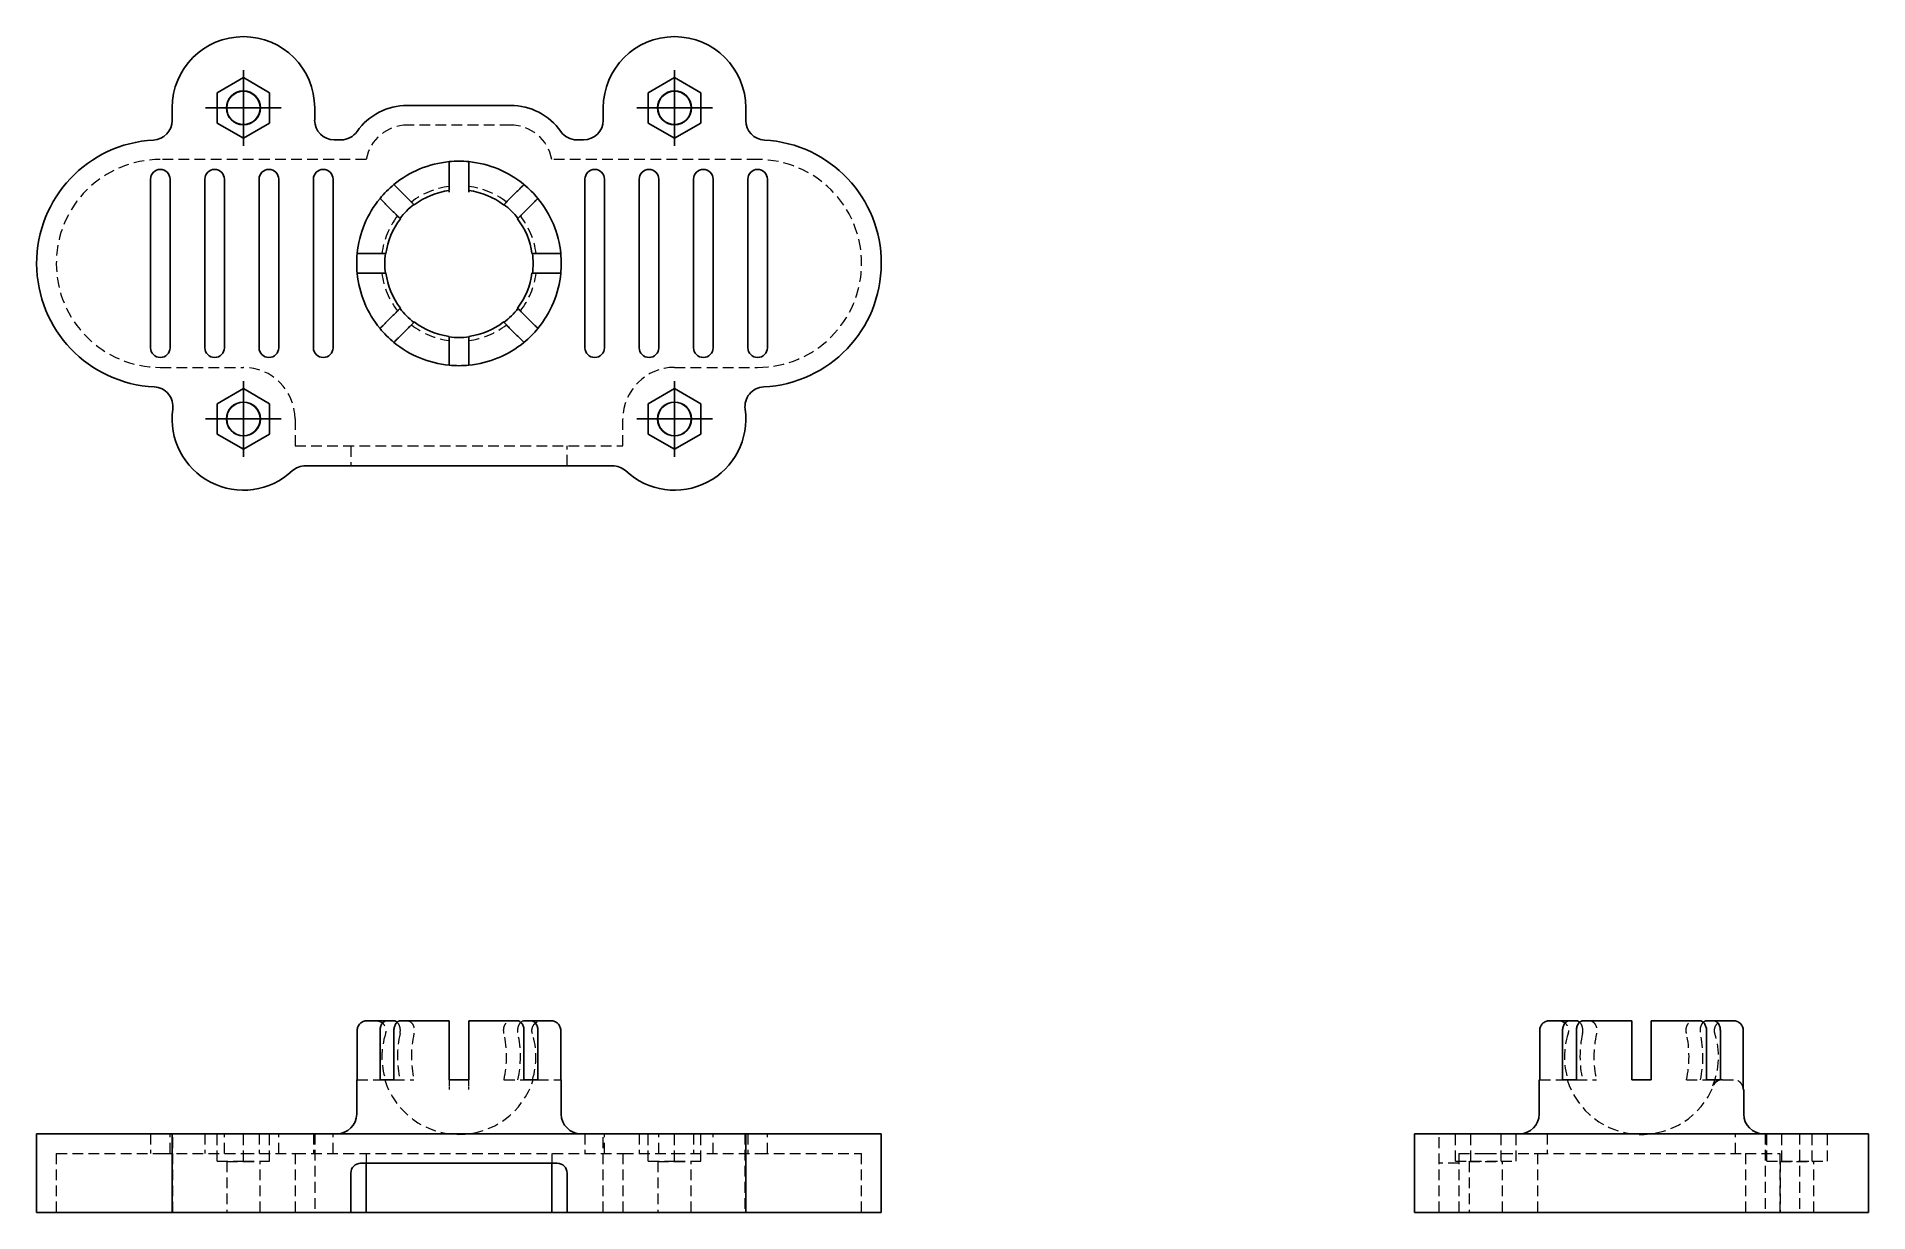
# Model space of a CAD drawing. Header units: millimetres. Extents: x 33 to 250, y 46 to 185.
import ezdxf

# ---------------------------------------------------------------- set-up
doc = ezdxf.new("R2010")
doc.units = ezdxf.units.MM
doc.linetypes.add('HIDDEN', pattern=[1.905, 1.27, -0.635])
doc.layers.add('10', color=7, linetype='Continuous')

# ---------------------------------------------------------------- blocks, each defined once
blk = doc.blocks.new('SW_CENTERMARKSYMBOL_0')
at = {"layer": '10', "color": 0}
for p, q in [((0, 2.5), (0, 4.48)), ((0, 0), (0, 2.5)), ((-2.5, 0), (-4.48, 0)), ((0, 0), (-2.5, 0)), ((0, 0), (0, -2.5)), ((0, 0), (2.5, 0)), ((2.5, 0), (4.48, 0)), ((0, -2.5), (0, -4.48))]:
    blk.add_line(p, q, dxfattribs=at)
blk = doc.blocks.new('SW_CENTERMARKSYMBOL_1')
at = {"layer": '10', "color": 0}
for p, q in [((0, 2.5), (0, 4.48)), ((0, 0), (0, 2.5)), ((-2.5, 0), (-4.48, 0)), ((0, 0), (-2.5, 0)), ((0, 0), (0, -2.5)), ((0, 0), (2.5, 0)), ((2.5, 0), (4.48, 0)), ((0, -2.5), (0, -4.48))]:
    blk.add_line(p, q, dxfattribs=at)
blk = doc.blocks.new('SW_CENTERMARKSYMBOL_2')
at = {"layer": '10', "color": 0}
for p, q in [((0, 2.5), (0, 4.48)), ((0, 0), (0, 2.5)), ((-2.5, 0), (-4.48, 0)), ((0, 0), (-2.5, 0)), ((0, 0), (0, -2.5)), ((0, 0), (2.5, 0)), ((2.5, 0), (4.48, 0)), ((0, -2.5), (0, -4.48))]:
    blk.add_line(p, q, dxfattribs=at)
blk = doc.blocks.new('SW_CENTERMARKSYMBOL_3')
at = {"layer": '10', "color": 0}
for p, q in [((0, 2.5), (0, 4.48)), ((0, 0), (0, 2.5)), ((-2.5, 0), (-4.48, 0)), ((0, 0), (-2.5, 0)), ((0, 0), (0, -2.5)), ((0, 0), (2.5, 0)), ((2.5, 0), (4.48, 0)), ((0, -2.5), (0, -4.48))]:
    blk.add_line(p, q, dxfattribs=at)

msp = doc.modelspace()

# ---------------------------------------------------------------- linework, layer by layer
at = {"color": 7, "linetype": 'Continuous', "lineweight": 25}
for p, q in [((57.48, 180.01), (54.37, 178.22)), ((60.58, 178.22), (57.48, 180.01)), ((108.52, 180.01), (105.42, 178.22)), ((111.63, 178.22), (108.52, 180.01)), ((54.37, 178.22), (54.37, 174.63)), ((60.58, 174.63), (60.58, 178.22)), ((105.42, 178.22), (105.42, 174.63)), ((111.63, 174.63), (111.63, 178.22)), ((49.04, 176.42), (49.04, 174.94)), ((65.92, 174.97), (65.92, 176.42)), ((89.11, 176.71), (76.89, 176.71)), ((100.08, 176.42), (100.08, 174.97)), ((116.96, 174.94), (116.96, 176.42)), ((54.37, 174.63), (57.48, 172.83)), ((57.48, 172.83), (60.58, 174.63)), ((105.42, 174.63), (108.52, 172.83)), ((108.52, 172.83), (111.63, 174.63)), ((69.04, 172.64), (68.24, 172.64)), ((97.76, 172.64), (96.96, 172.64)), ((46.47, 167.98), (46.47, 148.02)), ((48.8, 148.02), (48.8, 167.98)), ((52.9, 167.98), (52.9, 148.02)), ((55.23, 148.02), (55.23, 167.98)), ((59.33, 167.98), (59.33, 148.02)), ((61.66, 148.02), (61.66, 167.98)), ((65.76, 167.98), (65.76, 148.02)), ((68.09, 148.02), (68.09, 167.98)), ((81.84, 168.88), (81.84, 167.82)), ((84.16, 167.82), (84.16, 168.88)), ((97.91, 167.98), (97.91, 148.02)), ((100.24, 148.02), (100.24, 167.98)), ((104.34, 167.98), (104.34, 148.02)), ((106.67, 148.02), (106.67, 167.98)), ((110.77, 167.98), (110.77, 148.02)), ((113.1, 148.02), (113.1, 167.98)), ((117.2, 167.98), (117.2, 148.02)), ((119.53, 148.02), (119.53, 167.98)), ((74.48, 164.87), (75.23, 164.12)), ((76.88, 165.77), (76.13, 166.52)), ((81.84, 166.56), (81.84, 166.45)), ((84.16, 166.45), (84.16, 166.58)), ((89.87, 166.52), (89.12, 165.77)), ((90.77, 164.12), (91.52, 164.87)), ((73.18, 159.16), (72.12, 159.16)), ((93.88, 159.16), (92.82, 159.16)), ((72.12, 156.84), (73.18, 156.84)), ((92.82, 156.84), (93.88, 156.84)), ((75.23, 151.88), (74.48, 151.13)), ((91.52, 151.13), (90.77, 151.88)), ((76.13, 149.48), (76.88, 150.23)), ((89.12, 150.23), (89.87, 149.48)), ((81.84, 148.18), (81.84, 147.12)), ((84.16, 147.12), (84.16, 148.18)), ((57.48, 143.17), (54.37, 141.37)), ((60.58, 141.37), (57.48, 143.17)), ((108.52, 143.17), (105.42, 141.37)), ((111.63, 141.37), (108.52, 143.17)), ((54.37, 141.37), (54.37, 137.78)), ((60.58, 137.78), (60.58, 141.37)), ((105.42, 141.37), (105.42, 137.78)), ((111.63, 137.78), (111.63, 141.37)), ((54.37, 137.78), (57.48, 135.99)), ((57.48, 135.99), (60.58, 137.78)), ((105.42, 137.78), (108.52, 135.99)), ((108.52, 135.99), (111.63, 137.78)), ((64.84, 134.05), (101.16, 134.05)), ((72.12, 68.32), (74.48, 68.32)), ((75.23, 68.32), (74.48, 68.32)), ((76.13, 68.32), (81.84, 68.32)), ((84.16, 68.32), (89.87, 68.32)), ((91.52, 68.32), (90.77, 68.32)), ((91.52, 68.32), (93.88, 68.32)), ((212.12, 68.32), (214.48, 68.32)), ((215.23, 68.32), (214.48, 68.32)), ((216.13, 68.32), (221.84, 68.32)), ((224.16, 68.32), (229.87, 68.32)), ((231.52, 68.32), (230.77, 68.32)), ((231.52, 68.32), (233.88, 68.32)), ((70.95, 67.15), (70.95, 61.33)), ((73.66, 61.33), (73.66, 67.15)), ((75.3, 67.15), (75.3, 61.33)), ((81.84, 61.33), (81.84, 67.15)), ((84.16, 67.15), (84.16, 61.33)), ((90.7, 61.33), (90.7, 67.15)), ((92.34, 67.15), (92.34, 61.33)), ((95.05, 61.33), (95.05, 67.15)), ((210.95, 67.15), (210.95, 61.33)), ((213.66, 61.33), (213.66, 67.15)), ((215.3, 67.15), (215.3, 61.33)), ((221.84, 61.33), (221.84, 67.15)), ((224.16, 67.15), (224.16, 61.33)), ((230.7, 61.33), (230.7, 67.15)), ((232.34, 67.15), (232.34, 61.33)), ((235.05, 60.17), (235.05, 67.15)), ((70.89, 61.33), (70.89, 57.26)), ((70.95, 61.33), (70.89, 61.33)), ((75.3, 61.33), (73.66, 61.33)), ((84.16, 61.33), (81.84, 61.33)), ((92.34, 61.33), (90.7, 61.33)), ((95.11, 61.33), (95.05, 61.33)), ((95.11, 57.26), (95.11, 61.33)), ((210.89, 61.33), (210.89, 57.26)), ((210.95, 61.33), (210.89, 61.33)), ((215.3, 61.33), (213.66, 61.33)), ((224.16, 61.33), (221.84, 61.33)), ((232.34, 61.33), (230.7, 61.33)), ((235.11, 57.26), (235.11, 60.17)), ((33, 54.93), (33, 45.62)), ((33, 54.93), (46.92, 54.93)), ((46.92, 54.93), (49.04, 54.93)), ((49.04, 54.93), (49.04, 45.62)), ((49.04, 54.93), (63.25, 54.93)), ((63.25, 54.93), (64.84, 54.93)), ((64.84, 54.93), (101.16, 54.93)), ((101.16, 54.93), (102.75, 54.93)), ((102.75, 54.93), (116.96, 54.93)), ((116.96, 45.62), (116.96, 54.93)), ((116.96, 54.93), (119.08, 54.93)), ((119.08, 54.93), (133, 54.93)), ((133, 45.62), (133, 54.93)), ((196.14, 54.93), (196.14, 45.62)), ((196.14, 54.93), (205.73, 54.93)), ((205.73, 54.93), (208.38, 54.93)), ((208.38, 54.93), (237.62, 54.93)), ((237.62, 54.93), (239.94, 54.93)), ((239.94, 54.93), (241.42, 54.93)), ((241.42, 54.93), (249.86, 54.93)), ((249.86, 45.62), (249.86, 54.93)), ((70.19, 50.27), (70.19, 45.62)), ((94.64, 51.44), (71.36, 51.44)), ((72.02, 51.44), (72.02, 45.62)), ((93.98, 51.44), (93.98, 45.62)), ((95.81, 45.62), (95.81, 50.27)), ((33, 45.62), (46.92, 45.62)), ((49.04, 45.62), (46.92, 45.62)), ((49.04, 45.62), (63.25, 45.62)), ((64.84, 45.62), (63.25, 45.62)), ((64.84, 45.62), (70.19, 45.62)), ((72.02, 45.62), (70.19, 45.62)), ((76.89, 45.62), (72.02, 45.62)), ((89.11, 45.62), (76.89, 45.62)), ((93.98, 45.62), (89.11, 45.62)), ((95.81, 45.62), (93.98, 45.62)), ((95.81, 45.62), (101.16, 45.62)), ((102.75, 45.62), (101.16, 45.62)), ((102.75, 45.62), (116.96, 45.62)), ((119.08, 45.62), (116.96, 45.62)), ((119.08, 45.62), (133, 45.62)), ((196.14, 45.62), (205.73, 45.62)), ((208.38, 45.62), (205.73, 45.62)), ((208.38, 45.62), (237.62, 45.62)), ((239.94, 45.62), (237.62, 45.62)), ((239.94, 45.62), (241.42, 45.62)), ((241.42, 45.62), (249.86, 45.62))]:
    msp.add_line(p, q, dxfattribs=at)
at = {"color": 7, "linetype": 'HIDDEN', "lineweight": 18}
for p, q in [((89.11, 174.39), (76.89, 174.39)), ((72.02, 170.31), (47.64, 170.31)), ((118.36, 170.31), (93.98, 170.31)), ((81.84, 167.12), (81.84, 166.82)), ((47.64, 145.69), (57.48, 145.69)), ((108.52, 145.69), (118.36, 145.69)), ((63.59, 139.58), (63.59, 136.38)), ((102.41, 136.38), (102.41, 139.58)), ((63.59, 136.38), (102.41, 136.38)), ((70.19, 136.38), (70.19, 134.05)), ((95.81, 134.05), (95.81, 136.38)), ((70.95, 61.33), (73.66, 61.33)), ((75.3, 61.33), (77.67, 61.33)), ((81.84, 61.33), (81.84, 60.6)), ((84.16, 60.6), (84.16, 61.33)), ((88.33, 61.33), (90.7, 61.33)), ((92.34, 61.33), (95.05, 61.33)), ((210.95, 61.33), (213.66, 61.33)), ((215.3, 61.33), (217.67, 61.33)), ((228.33, 61.33), (230.7, 61.33)), ((232.53, 61.33), (233.88, 61.33)), ((233.88, 61.33), (233.94, 61.33)), ((84.16, 60.17), (84.16, 60.51)), ((46.47, 54.93), (46.47, 52.6)), ((48.8, 52.6), (48.8, 54.93)), ((49.14, 45.62), (49.14, 54.93)), ((52.9, 54.93), (52.9, 52.6)), ((54.37, 51.67), (54.37, 54.93)), ((55.23, 52.6), (55.23, 54.93)), ((57.48, 51.67), (57.48, 54.93)), ((59.33, 54.93), (59.33, 52.6)), ((60.58, 51.67), (60.58, 54.93)), ((61.66, 52.6), (61.66, 54.93)), ((65.76, 54.93), (65.76, 52.6)), ((65.92, 54.93), (65.92, 45.62)), ((68.09, 52.6), (68.09, 54.93)), ((97.91, 54.93), (97.91, 52.6)), ((100.08, 45.62), (100.08, 54.93)), ((100.24, 52.6), (100.24, 54.93)), ((104.34, 54.93), (104.34, 52.6)), ((105.42, 51.67), (105.42, 54.93)), ((106.67, 52.6), (106.67, 54.93)), ((108.52, 51.67), (108.52, 54.93)), ((110.77, 54.93), (110.77, 52.6)), ((111.63, 51.67), (111.63, 54.93)), ((113.1, 52.6), (113.1, 54.93)), ((116.86, 54.93), (116.86, 45.62)), ((117.2, 54.93), (117.2, 52.6)), ((119.53, 52.6), (119.53, 54.93)), ((199.05, 45.62), (199.05, 54.93)), ((200.99, 51.67), (200.99, 54.93)), ((202.78, 51.67), (202.78, 54.93)), ((206.37, 51.67), (206.37, 54.93)), ((208.17, 51.67), (208.17, 54.93)), ((211.85, 54.93), (211.85, 52.6)), ((234.15, 52.6), (234.15, 54.93)), ((237.64, 54.93), (237.64, 45.62)), ((237.83, 51.67), (237.83, 54.93)), ((239.63, 51.67), (239.63, 54.93)), ((241.71, 54.93), (241.71, 45.62)), ((243.22, 51.67), (243.22, 54.93)), ((245.01, 51.67), (245.01, 54.93)), ((35.33, 52.6), (47.64, 52.6)), ((35.33, 52.6), (35.33, 45.62)), ((47.64, 52.6), (57.48, 52.6)), ((57.48, 52.6), (63.59, 52.6)), ((63.59, 52.6), (63.59, 45.62)), ((63.59, 52.6), (102.41, 52.6)), ((72.02, 52.6), (72.02, 51.44)), ((93.98, 52.6), (93.98, 51.44)), ((102.41, 52.6), (102.41, 45.62)), ((102.41, 52.6), (108.52, 52.6)), ((108.52, 52.6), (118.36, 52.6)), ((118.36, 52.6), (130.67, 52.6)), ((130.67, 45.62), (130.67, 52.6)), ((201.38, 52.6), (204.58, 52.6)), ((201.38, 52.6), (201.38, 45.62)), ((204.58, 52.6), (210.69, 52.6)), ((210.69, 52.6), (210.69, 45.62)), ((210.69, 52.6), (235.31, 52.6)), ((235.31, 52.6), (235.31, 45.62)), ((235.31, 52.6), (239.39, 52.6)), ((239.39, 52.6), (239.39, 45.62)), ((54.37, 51.67), (57.48, 51.67)), ((55.47, 51.67), (55.5, 51.65)), ((55.5, 51.65), (57.48, 51.65)), ((55.5, 51.65), (55.5, 45.62)), ((57.48, 51.67), (60.58, 51.67)), ((57.48, 51.65), (59.46, 51.65)), ((59.46, 51.65), (59.48, 51.67)), ((59.46, 45.62), (59.46, 51.65)), ((105.42, 51.67), (108.52, 51.67)), ((106.52, 51.67), (106.54, 51.65)), ((106.54, 51.65), (108.52, 51.65)), ((106.54, 51.65), (106.54, 45.62)), ((108.52, 51.67), (111.63, 51.67)), ((108.52, 51.65), (110.5, 51.65)), ((110.5, 51.65), (110.53, 51.67)), ((110.5, 45.62), (110.5, 51.65)), ((201.38, 51.44), (199.05, 51.44)), ((200.99, 51.67), (202.78, 51.67)), ((202.57, 51.67), (202.6, 51.65)), ((202.6, 51.65), (206.56, 51.65)), ((202.6, 51.65), (202.6, 45.62)), ((202.78, 51.67), (206.37, 51.67)), ((206.37, 51.67), (208.17, 51.67)), ((206.56, 51.65), (206.59, 51.67)), ((206.56, 45.62), (206.56, 51.65)), ((237.83, 51.67), (239.63, 51.67)), ((239.41, 51.67), (239.44, 51.65)), ((239.44, 51.65), (243.4, 51.65)), ((239.44, 51.65), (239.44, 45.62)), ((239.63, 51.67), (243.22, 51.67)), ((243.22, 51.67), (245.01, 51.67)), ((243.4, 51.65), (243.43, 51.67)), ((243.4, 45.62), (243.4, 51.65))]:
    msp.add_line(p, q, dxfattribs=at)
at = {"color": 7, "linetype": 'Continuous', "lineweight": 25}
for centre, radius in [((57.48, 176.42), 2.01), ((57.48, 176.42), 1.98), ((108.52, 176.42), 2.01), ((108.52, 176.42), 1.98), ((57.48, 139.58), 2.01), ((57.48, 139.58), 1.98), ((108.52, 139.58), 2.01), ((108.52, 139.58), 1.98)]:
    msp.add_circle(centre, radius, dxfattribs=at)
for centre, radius, start, end in [((57.48, 176.42), 8.44, 0, 180), ((108.52, 176.42), 8.44, 0, 180), ((76.89, 169.44), 7.28, 90, 144.8473), ((89.11, 169.44), 7.28, 35.1527, 90), ((46.71, 174.94), 2.33, 273.1465, 0), ((68.24, 174.97), 2.33, 180, 270), ((69.04, 174.97), 2.33, 270, 324.8473), ((96.96, 174.97), 2.33, 215.1527, 270), ((97.76, 174.97), 2.33, 270, 0), ((119.29, 174.94), 2.33, 180, 266.8535), ((47.64, 158), 14.64, 93.1465, 267.197), ((118.36, 158), 14.64, 272.803, 86.8535), ((83, 158), 12.11, 95.5177, 129.4823), ((83, 158), 12.11, 84.4823, 95.5177), ((83, 158), 12.11, 50.5177, 84.4823), ((47.64, 167.98), 1.16, 0, 180), ((54.07, 167.98), 1.16, 0, 180), ((60.5, 167.98), 1.16, 0, 180), ((66.93, 167.98), 1.16, 0, 180), ((83, 158), 12.11, 129.4823, 140.5177), ((83, 158), 12.11, 39.4823, 50.5177), ((99.07, 167.98), 1.16, 0, 180), ((105.5, 167.98), 1.16, 0, 180), ((111.93, 167.98), 1.16, 0, 180), ((118.36, 167.98), 1.16, 0, 180), ((83, 158), 12.11, 140.5177, 174.4823), ((83, 158), 8.78, 127.3848, 142.6152), ((83, 158), 8.72, 97.6681, 127.333), ((83, 158), 8.72, 52.6738, 82.3265), ((83, 158), 8.78, 37.3848, 52.6152), ((83, 158), 12.11, 5.5177, 39.4823), ((83, 158), 8.72, 142.6669, 172.3315), ((83, 158), 8.72, 7.6676, 37.3303), ((83, 158), 12.11, 174.4823, 185.5177), ((83, 158), 8.78, 172.3848, 187.6152), ((83, 158), 8.78, 352.3848, 7.6152), ((83, 158), 12.11, 354.4823, 5.5177), ((83, 158), 12.11, 185.5177, 219.4823), ((83, 158), 8.72, 187.6725, 217.3275), ((83, 158), 8.72, 322.6672, 352.3331), ((83, 158), 12.11, 320.5177, 354.4823), ((83, 158), 8.78, 217.3848, 232.6152), ((83, 158), 8.78, 307.3848, 322.6152), ((83, 158), 12.11, 219.4823, 230.5177), ((83, 158), 8.72, 232.6741, 262.3256), ((83, 158), 8.72, 277.6702, 307.3301), ((83, 158), 12.11, 309.4823, 320.5177), ((47.64, 148.02), 1.16, 180, 0), ((54.07, 148.02), 1.16, 180, 0), ((60.5, 148.02), 1.16, 180, 0), ((66.93, 148.02), 1.16, 180, 0), ((83, 158), 12.11, 230.5177, 264.4823), ((83, 158), 8.78, 262.3848, 277.6152), ((83, 158), 12.11, 275.5177, 309.4823), ((99.07, 148.02), 1.16, 180, 0), ((105.5, 148.02), 1.16, 180, 0), ((111.93, 148.02), 1.16, 180, 0), ((118.36, 148.02), 1.16, 180, 0), ((83, 158), 12.11, 264.4823, 275.5177), ((46.81, 141.05), 2.33, 352.1245, 87.197), ((119.19, 141.05), 2.33, 92.803, 187.8755), ((57.48, 139.58), 8.44, 172.1245, 313.1363), ((108.52, 139.58), 8.44, 226.8637, 7.8755), ((64.84, 131.72), 2.33, 90, 133.1363), ((101.16, 131.72), 2.33, 46.8637, 90), ((68.56, 57.26), 2.33, 270, 0), ((97.44, 57.26), 2.33, 180, 270), ((208.56, 57.26), 2.33, 270, 0), ((237.44, 57.26), 2.33, 180, 270), ((71.36, 50.27), 1.16, 90, 180), ((94.64, 50.27), 1.16, 0, 90)]:
    msp.add_arc(centre, radius, start, end, dxfattribs=at)
at = {"color": 7, "linetype": 'HIDDEN', "lineweight": 18}
for centre, radius, start, end in [((76.89, 169.44), 4.95, 90, 169.8358), ((89.11, 169.44), 4.95, 10.1642, 90), ((47.64, 158), 12.31, 90, 270), ((118.36, 158), 12.31, 270, 90), ((83, 158), 9.2, 97.2721, 127.7279), ((83, 158), 9.2, 52.2721, 82.7279), ((83, 158), 9.2, 142.2721, 172.7279), ((83, 158), 9.2, 7.2721, 37.7279), ((83, 158), 9.2, 187.2721, 217.7279), ((83, 158), 9.2, 322.2721, 352.7279), ((83, 158), 9.2, 232.2721, 262.7279), ((83, 158), 9.2, 277.2721, 307.7279), ((57.48, 139.58), 6.11, 0, 90), ((108.52, 139.58), 6.11, 90, 180), ((83, 64.05), 9.12, 162.4509, 197.3587), ((88.45, 64.05), 12.73, 167.519, 192.3464), ((90.1, 64.05), 12.73, 167.519, 192.3464), ((75.9, 64.05), 12.73, 347.6536, 12.481), ((77.55, 64.05), 12.73, 347.6536, 12.481), ((83, 64.05), 9.12, 342.6413, 17.5491), ((223, 64.05), 9.12, 162.4509, 197.3587), ((228.45, 64.05), 12.73, 167.519, 192.3464), ((230.1, 64.05), 12.73, 167.519, 192.3464), ((215.9, 64.05), 12.73, 347.6536, 12.481), ((217.55, 64.05), 12.73, 347.6536, 12.481), ((223, 64.05), 9.12, 337.7839, 17.5491), ((83, 64.05), 9.2, 197.2147, 342.7853), ((223, 64.05), 9.2, 197.2147, 337.972), ((232.6, 60.17), 1.16, 90, 157.972)]:
    msp.add_arc(centre, radius, start, end, dxfattribs=at)
at = {"color": 7, "linetype": 'Continuous', "lineweight": 25}
for points, knots in [([(81.84, 170.05), (81.84, 170.05), (81.84, 170.02), (81.84, 169.9), (81.84, 169.82), (81.84, 169.6), (81.84, 169.47), (81.84, 169.19), (81.84, 169.03), (81.84, 168.88)], [0, 0, 0, 0, 0.25, 0.25, 0.5, 0.5, 0.75, 0.75, 1, 1, 1, 1]), ([(84.16, 168.88), (84.16, 169.03), (84.16, 169.19), (84.16, 169.47), (84.16, 169.6), (84.16, 169.82), (84.16, 169.9), (84.16, 170.02), (84.16, 170.05), (84.16, 170.05)], [0, 0, 0, 0, 0.25, 0.25, 0.5, 0.5, 0.75, 0.75, 1, 1, 1, 1]), ([(76.13, 166.52), (76.02, 166.63), (75.91, 166.73), (75.71, 166.93), (75.62, 167.02), (75.47, 167.18), (75.41, 167.24), (75.32, 167.32), (75.3, 167.34), (75.3, 167.34)], [0, 0, 0, 0, 0.25, 0.25, 0.5, 0.5, 0.75, 0.75, 1, 1, 1, 1]), ([(81.84, 167.82), (81.84, 167.66), (81.84, 167.51), (81.84, 167.23), (81.84, 167.1), (81.84, 166.88), (81.84, 166.79), (81.84, 166.68), (81.84, 166.64), (81.84, 166.64)], [0, 0, 0, 0, 0.25, 0.25, 0.5, 0.5, 0.75, 0.75, 1, 1, 1, 1]), ([(84.16, 166.64), (84.16, 166.64), (84.16, 166.68), (84.16, 166.79), (84.16, 166.88), (84.16, 167.1), (84.16, 167.23), (84.16, 167.51), (84.16, 167.66), (84.16, 167.82)], [0, 0, 0, 0, 0.25, 0.25, 0.5, 0.5, 0.75, 0.75, 1, 1, 1, 1]), ([(90.7, 167.34), (90.7, 167.34), (90.68, 167.32), (90.59, 167.24), (90.53, 167.18), (90.38, 167.03), (90.29, 166.93), (90.09, 166.73), (89.98, 166.63), (89.87, 166.52)], [0, 0, 0, 0, 0.25, 0.25, 0.5, 0.5, 0.75, 0.75, 1, 1, 1, 1]), ([(73.66, 165.7), (73.66, 165.7), (73.68, 165.68), (73.76, 165.59), (73.82, 165.53), (73.97, 165.38), (74.07, 165.29), (74.27, 165.09), (74.37, 164.98), (74.48, 164.87)], [0, 0, 0, 0, 0.25, 0.25, 0.5, 0.5, 0.75, 0.75, 1, 1, 1, 1]), ([(77.71, 164.94), (77.71, 164.94), (77.69, 164.96), (77.61, 165.04), (77.54, 165.1), (77.39, 165.26), (77.3, 165.35), (77.1, 165.55), (76.99, 165.66), (76.88, 165.77)], [0, 0, 0, 0, 0.25, 0.25, 0.5, 0.5, 0.75, 0.75, 1, 1, 1, 1]), ([(89.12, 165.77), (89.01, 165.66), (88.9, 165.55), (88.7, 165.35), (88.61, 165.26), (88.46, 165.1), (88.39, 165.04), (88.31, 164.96), (88.29, 164.94), (88.29, 164.94)], [0, 0, 0, 0, 0.25, 0.25, 0.5, 0.5, 0.75, 0.75, 1, 1, 1, 1]), ([(91.52, 164.87), (91.63, 164.98), (91.73, 165.09), (91.93, 165.29), (92.02, 165.38), (92.18, 165.53), (92.24, 165.59), (92.32, 165.68), (92.34, 165.7), (92.34, 165.7)], [0, 0, 0, 0, 0.25, 0.25, 0.5, 0.5, 0.75, 0.75, 1, 1, 1, 1]), ([(75.23, 164.12), (75.34, 164.01), (75.45, 163.9), (75.65, 163.7), (75.74, 163.61), (75.9, 163.46), (75.96, 163.39), (76.04, 163.31), (76.06, 163.29), (76.06, 163.29)], [0, 0, 0, 0, 0.25, 0.25, 0.5, 0.5, 0.75, 0.75, 1, 1, 1, 1]), ([(89.94, 163.29), (89.94, 163.29), (89.96, 163.31), (90.04, 163.39), (90.1, 163.46), (90.26, 163.61), (90.35, 163.7), (90.55, 163.9), (90.66, 164.01), (90.77, 164.12)], [0, 0, 0, 0, 0.25, 0.25, 0.5, 0.5, 0.75, 0.75, 1, 1, 1, 1]), ([(72.12, 159.16), (71.97, 159.16), (71.81, 159.16), (71.53, 159.16), (71.4, 159.16), (71.18, 159.16), (71.1, 159.16), (70.98, 159.16), (70.95, 159.16), (70.95, 159.16)], [0, 0, 0, 0, 0.25, 0.25, 0.5, 0.5, 0.75, 0.75, 1, 1, 1, 1]), ([(74.36, 159.16), (74.36, 159.16), (74.32, 159.16), (74.21, 159.16), (74.12, 159.16), (73.9, 159.16), (73.77, 159.16), (73.49, 159.16), (73.34, 159.16), (73.18, 159.16)], [0, 0, 0, 0, 0.25, 0.25, 0.5, 0.5, 0.75, 0.75, 1, 1, 1, 1]), ([(92.82, 159.16), (92.66, 159.16), (92.51, 159.16), (92.23, 159.16), (92.1, 159.16), (91.88, 159.16), (91.79, 159.16), (91.68, 159.16), (91.64, 159.16), (91.64, 159.16)], [0, 0, 0, 0, 0.25, 0.25, 0.5, 0.5, 0.75, 0.75, 1, 1, 1, 1]), ([(95.05, 159.16), (95.05, 159.16), (95.02, 159.16), (94.9, 159.16), (94.82, 159.16), (94.6, 159.16), (94.47, 159.16), (94.19, 159.16), (94.03, 159.16), (93.88, 159.16)], [0, 0, 0, 0, 0.25, 0.25, 0.5, 0.5, 0.75, 0.75, 1, 1, 1, 1]), ([(70.95, 156.84), (70.95, 156.84), (70.98, 156.84), (71.1, 156.84), (71.18, 156.84), (71.4, 156.84), (71.53, 156.84), (71.81, 156.84), (71.97, 156.84), (72.12, 156.84)], [0, 0, 0, 0, 0.25, 0.25, 0.5, 0.5, 0.75, 0.75, 1, 1, 1, 1]), ([(73.18, 156.84), (73.34, 156.84), (73.49, 156.84), (73.77, 156.84), (73.9, 156.84), (74.12, 156.84), (74.21, 156.84), (74.32, 156.84), (74.36, 156.84), (74.36, 156.84)], [0, 0, 0, 0, 0.25, 0.25, 0.5, 0.5, 0.75, 0.75, 1, 1, 1, 1]), ([(91.64, 156.84), (91.64, 156.84), (91.68, 156.84), (91.79, 156.84), (91.88, 156.84), (92.1, 156.84), (92.23, 156.84), (92.51, 156.84), (92.66, 156.84), (92.82, 156.84)], [0, 0, 0, 0, 0.25, 0.25, 0.5, 0.5, 0.75, 0.75, 1, 1, 1, 1]), ([(93.88, 156.84), (94.03, 156.84), (94.19, 156.84), (94.47, 156.84), (94.6, 156.84), (94.82, 156.84), (94.9, 156.84), (95.02, 156.84), (95.05, 156.84), (95.05, 156.84)], [0, 0, 0, 0, 0.25, 0.25, 0.5, 0.5, 0.75, 0.75, 1, 1, 1, 1]), ([(76.06, 152.71), (76.06, 152.71), (76.04, 152.69), (75.96, 152.61), (75.9, 152.54), (75.74, 152.39), (75.65, 152.3), (75.45, 152.1), (75.34, 151.99), (75.23, 151.88)], [0, 0, 0, 0, 0.25, 0.25, 0.5, 0.5, 0.75, 0.75, 1, 1, 1, 1]), ([(90.77, 151.88), (90.66, 151.99), (90.55, 152.1), (90.35, 152.3), (90.26, 152.39), (90.1, 152.54), (90.04, 152.61), (89.96, 152.69), (89.94, 152.71), (89.94, 152.71)], [0, 0, 0, 0, 0.25, 0.25, 0.5, 0.5, 0.75, 0.75, 1, 1, 1, 1]), ([(74.48, 151.13), (74.37, 151.02), (74.27, 150.91), (74.07, 150.71), (73.98, 150.62), (73.82, 150.47), (73.76, 150.41), (73.68, 150.32), (73.66, 150.3), (73.66, 150.3)], [0, 0, 0, 0, 0.25, 0.25, 0.5, 0.5, 0.75, 0.75, 1, 1, 1, 1]), ([(76.88, 150.23), (76.99, 150.34), (77.1, 150.45), (77.3, 150.65), (77.39, 150.74), (77.54, 150.9), (77.61, 150.96), (77.69, 151.04), (77.71, 151.06), (77.71, 151.06)], [0, 0, 0, 0, 0.25, 0.25, 0.5, 0.5, 0.75, 0.75, 1, 1, 1, 1]), ([(88.29, 151.06), (88.29, 151.06), (88.31, 151.04), (88.39, 150.96), (88.46, 150.9), (88.61, 150.74), (88.7, 150.65), (88.9, 150.45), (89.01, 150.34), (89.12, 150.23)], [0, 0, 0, 0, 0.25, 0.25, 0.5, 0.5, 0.75, 0.75, 1, 1, 1, 1]), ([(92.34, 150.3), (92.34, 150.3), (92.32, 150.32), (92.24, 150.41), (92.18, 150.47), (92.03, 150.62), (91.93, 150.71), (91.73, 150.91), (91.63, 151.02), (91.52, 151.13)], [0, 0, 0, 0, 0.25, 0.25, 0.5, 0.5, 0.75, 0.75, 1, 1, 1, 1]), ([(75.3, 148.66), (75.3, 148.66), (75.32, 148.68), (75.41, 148.76), (75.47, 148.82), (75.62, 148.97), (75.71, 149.07), (75.91, 149.27), (76.02, 149.37), (76.13, 149.48)], [0, 0, 0, 0, 0.25, 0.25, 0.5, 0.5, 0.75, 0.75, 1, 1, 1, 1]), ([(81.84, 149.36), (81.84, 149.36), (81.84, 149.32), (81.84, 149.21), (81.84, 149.12), (81.84, 148.9), (81.84, 148.77), (81.84, 148.49), (81.84, 148.34), (81.84, 148.18)], [0, 0, 0, 0, 0.25, 0.25, 0.5, 0.5, 0.75, 0.75, 1, 1, 1, 1]), ([(84.16, 148.18), (84.16, 148.34), (84.16, 148.49), (84.16, 148.77), (84.16, 148.9), (84.16, 149.12), (84.16, 149.21), (84.16, 149.32), (84.16, 149.36), (84.16, 149.36)], [0, 0, 0, 0, 0.25, 0.25, 0.5, 0.5, 0.75, 0.75, 1, 1, 1, 1]), ([(89.87, 149.48), (89.98, 149.37), (90.09, 149.27), (90.29, 149.07), (90.38, 148.98), (90.53, 148.82), (90.59, 148.76), (90.68, 148.68), (90.7, 148.66), (90.7, 148.66)], [0, 0, 0, 0, 0.25, 0.25, 0.5, 0.5, 0.75, 0.75, 1, 1, 1, 1]), ([(81.84, 147.12), (81.84, 146.97), (81.84, 146.81), (81.84, 146.53), (81.84, 146.4), (81.84, 146.18), (81.84, 146.1), (81.84, 145.98), (81.84, 145.95), (81.84, 145.95)], [0, 0, 0, 0, 0.25, 0.25, 0.5, 0.5, 0.75, 0.75, 1, 1, 1, 1]), ([(84.16, 145.95), (84.16, 145.95), (84.16, 145.98), (84.16, 146.1), (84.16, 146.18), (84.16, 146.4), (84.16, 146.53), (84.16, 146.81), (84.16, 146.97), (84.16, 147.12)], [0, 0, 0, 0, 0.25, 0.25, 0.5, 0.5, 0.75, 0.75, 1, 1, 1, 1]), ([(70.95, 67.15), (70.95, 67.31), (70.98, 67.46), (71.1, 67.74), (71.18, 67.87), (71.4, 68.08), (71.53, 68.17), (71.81, 68.29), (71.97, 68.32), (72.12, 68.32)], [0, 0, 0, 0, 0.25, 0.25, 0.5, 0.5, 0.75, 0.75, 1, 1, 1, 1]), ([(74.48, 68.32), (74.37, 68.32), (74.27, 68.29), (74.07, 68.17), (73.98, 68.08), (73.82, 67.87), (73.76, 67.74), (73.68, 67.46), (73.66, 67.31), (73.66, 67.15)], [0, 0, 0, 0, 0.25, 0.25, 0.5, 0.5, 0.75, 0.75, 1, 1, 1, 1]), ([(75.69, 68.12), (75.69, 68.13), (75.61, 68.22), (75.45, 68.29), (75.3, 68.31), (75.23, 68.32)], [0, 0, 0, 0, 0.029194, 0.60658, 1, 1, 1, 1]), ([(75.3, 67.15), (75.3, 67.31), (75.32, 67.46), (75.41, 67.74), (75.47, 67.87), (75.62, 68.08), (75.71, 68.17), (75.91, 68.29), (76.02, 68.32), (76.13, 68.32)], [0, 0, 0, 0, 0.25, 0.25, 0.5, 0.5, 0.75, 0.75, 1, 1, 1, 1]), ([(81.84, 68.32), (81.84, 68.32), (81.84, 68.29), (81.84, 68.17), (81.84, 68.08), (81.84, 67.87), (81.84, 67.74), (81.84, 67.46), (81.84, 67.31), (81.84, 67.15)], [0, 0, 0, 0, 0.25, 0.25, 0.5, 0.5, 0.75, 0.75, 1, 1, 1, 1]), ([(84.16, 67.15), (84.16, 67.31), (84.16, 67.46), (84.16, 67.74), (84.16, 67.87), (84.16, 68.08), (84.16, 68.17), (84.16, 68.29), (84.16, 68.32), (84.16, 68.32)], [0, 0, 0, 0, 0.25, 0.25, 0.5, 0.5, 0.75, 0.75, 1, 1, 1, 1]), ([(89.87, 68.32), (89.98, 68.32), (90.09, 68.29), (90.29, 68.17), (90.38, 68.08), (90.53, 67.87), (90.59, 67.74), (90.68, 67.46), (90.7, 67.31), (90.7, 67.15)], [0, 0, 0, 0, 0.25, 0.25, 0.5, 0.5, 0.75, 0.75, 1, 1, 1, 1]), ([(90.77, 68.32), (90.67, 68.31), (90.51, 68.29), (90.38, 68.17), (90.32, 68.12)], [0, 0, 0, 0, 0.598442, 1, 1, 1, 1]), ([(92.34, 67.15), (92.34, 67.31), (92.32, 67.46), (92.24, 67.74), (92.18, 67.87), (92.03, 68.08), (91.93, 68.17), (91.73, 68.29), (91.63, 68.32), (91.52, 68.32)], [0, 0, 0, 0, 0.25, 0.25, 0.5, 0.5, 0.75, 0.75, 1, 1, 1, 1]), ([(93.88, 68.32), (94.03, 68.32), (94.19, 68.29), (94.47, 68.17), (94.6, 68.08), (94.82, 67.87), (94.9, 67.74), (95.02, 67.46), (95.05, 67.31), (95.05, 67.15)], [0, 0, 0, 0, 0.25, 0.25, 0.5, 0.5, 0.75, 0.75, 1, 1, 1, 1]), ([(210.95, 67.15), (210.95, 67.31), (210.98, 67.46), (211.1, 67.74), (211.18, 67.87), (211.4, 68.08), (211.53, 68.17), (211.81, 68.29), (211.97, 68.32), (212.12, 68.32)], [0, 0, 0, 0, 0.25, 0.25, 0.5, 0.5, 0.75, 0.75, 1, 1, 1, 1]), ([(214.48, 68.32), (214.37, 68.32), (214.27, 68.29), (214.07, 68.17), (213.98, 68.08), (213.82, 67.87), (213.76, 67.74), (213.68, 67.46), (213.66, 67.31), (213.66, 67.15)], [0, 0, 0, 0, 0.25, 0.25, 0.5, 0.5, 0.75, 0.75, 1, 1, 1, 1]), ([(215.69, 68.12), (215.69, 68.13), (215.61, 68.22), (215.45, 68.29), (215.3, 68.31), (215.23, 68.32)], [0, 0, 0, 0, 0.029194, 0.60658, 1, 1, 1, 1]), ([(215.3, 67.15), (215.3, 67.31), (215.32, 67.46), (215.41, 67.74), (215.47, 67.87), (215.62, 68.08), (215.71, 68.17), (215.91, 68.29), (216.02, 68.32), (216.13, 68.32)], [0, 0, 0, 0, 0.25, 0.25, 0.5, 0.5, 0.75, 0.75, 1, 1, 1, 1]), ([(221.84, 68.32), (221.84, 68.32), (221.84, 68.29), (221.84, 68.17), (221.84, 68.08), (221.84, 67.87), (221.84, 67.74), (221.84, 67.46), (221.84, 67.31), (221.84, 67.15)], [0, 0, 0, 0, 0.25, 0.25, 0.5, 0.5, 0.75, 0.75, 1, 1, 1, 1]), ([(224.16, 67.15), (224.16, 67.31), (224.16, 67.46), (224.16, 67.74), (224.16, 67.87), (224.16, 68.08), (224.16, 68.17), (224.16, 68.29), (224.16, 68.32), (224.16, 68.32)], [0, 0, 0, 0, 0.25, 0.25, 0.5, 0.5, 0.75, 0.75, 1, 1, 1, 1]), ([(229.87, 68.32), (229.98, 68.32), (230.09, 68.29), (230.29, 68.17), (230.38, 68.08), (230.53, 67.87), (230.59, 67.74), (230.68, 67.46), (230.7, 67.31), (230.7, 67.15)], [0, 0, 0, 0, 0.25, 0.25, 0.5, 0.5, 0.75, 0.75, 1, 1, 1, 1]), ([(230.77, 68.32), (230.67, 68.31), (230.51, 68.29), (230.38, 68.17), (230.32, 68.12)], [0, 0, 0, 0, 0.598442, 1, 1, 1, 1]), ([(232.34, 67.15), (232.34, 67.31), (232.32, 67.46), (232.24, 67.74), (232.18, 67.87), (232.03, 68.08), (231.93, 68.17), (231.73, 68.29), (231.63, 68.32), (231.52, 68.32)], [0, 0, 0, 0, 0.25, 0.25, 0.5, 0.5, 0.75, 0.75, 1, 1, 1, 1]), ([(233.88, 68.32), (234.03, 68.32), (234.19, 68.29), (234.47, 68.17), (234.6, 68.08), (234.82, 67.87), (234.9, 67.74), (235.02, 67.46), (235.05, 67.31), (235.05, 67.15)], [0, 0, 0, 0, 0.25, 0.25, 0.5, 0.5, 0.75, 0.75, 1, 1, 1, 1])]:
    msp.add_open_spline(points, degree=3, knots=knots, dxfattribs=at)
at = {"color": 7, "linetype": 'HIDDEN', "lineweight": 18}
for points in [[(84.16, 166.7), (84.16, 166.66), (84.16, 166.64), (84.16, 166.64)], [(91.7, 66.8), (91.66, 66.92), (91.64, 67.03), (91.64, 67.15)], [(214.36, 67.15), (214.36, 67.03), (214.34, 66.92), (214.3, 66.8)]]:
    msp.add_open_spline(points, degree=3, dxfattribs=at)
for points, knots in [([(73.18, 68.32), (73.27, 68.32), (73.36, 68.31), (73.54, 68.26), (73.63, 68.23), (73.87, 68.11), (74.02, 67.99), (74.23, 67.7), (74.31, 67.53), (74.37, 67.17), (74.36, 66.98), (74.3, 66.8)], [0, 0, 0, 0, 0.125, 0.125, 0.25, 0.25, 0.5, 0.5, 0.75, 0.75, 1, 1, 1, 1]), ([(76.03, 66.8), (76.04, 66.92), (76.08, 67.16), (76.03, 67.54), (75.9, 67.89), (75.76, 68.05), (75.69, 68.12)], [0, 0, 0, 0, 0.235015, 0.494085, 0.753115, 1, 1, 1, 1]), ([(76.88, 68.32), (76.95, 68.32), (77.01, 68.31), (77.13, 68.26), (77.2, 68.23), (77.37, 68.11), (77.47, 67.99), (77.62, 67.7), (77.68, 67.53), (77.72, 67.17), (77.71, 66.98), (77.67, 66.8)], [0, 0, 0, 0, 0.125, 0.125, 0.25, 0.25, 0.5, 0.5, 0.75, 0.75, 1, 1, 1, 1]), ([(88.33, 66.8), (88.31, 66.89), (88.3, 66.98), (88.29, 67.16), (88.29, 67.26), (88.31, 67.44), (88.33, 67.52), (88.38, 67.69), (88.41, 67.77), (88.53, 67.99), (88.63, 68.11), (88.86, 68.27), (88.99, 68.32), (89.12, 68.32)], [0, 0, 0, 0, 0.125, 0.125, 0.25, 0.25, 0.375, 0.375, 0.5, 0.5, 0.75, 0.75, 1, 1, 1, 1]), ([(90.32, 68.12), (90.3, 68.1), (90.19, 68.02), (90.05, 67.77), (89.95, 67.45), (89.92, 67.12), (89.96, 66.92), (89.97, 66.8)], [0, 0, 0, 0, 0.08587, 0.346182, 0.604594, 0.767917, 1, 1, 1, 1]), ([(91.64, 67.15), (91.64, 67.31), (91.68, 67.46), (91.79, 67.74), (91.88, 67.87), (92.1, 68.08), (92.23, 68.17), (92.51, 68.29), (92.66, 68.32), (92.82, 68.32)], [0, 0, 0, 0, 0.25, 0.25, 0.5, 0.5, 0.75, 0.75, 1, 1, 1, 1]), ([(213.18, 68.32), (213.34, 68.32), (213.49, 68.29), (213.77, 68.17), (213.9, 68.08), (214.12, 67.87), (214.21, 67.74), (214.32, 67.46), (214.36, 67.31), (214.36, 67.15)], [0, 0, 0, 0, 0.25, 0.25, 0.5, 0.5, 0.75, 0.75, 1, 1, 1, 1]), ([(216.03, 66.8), (216.04, 66.92), (216.08, 67.16), (216.03, 67.54), (215.9, 67.89), (215.76, 68.05), (215.69, 68.12)], [0, 0, 0, 0, 0.235015, 0.494085, 0.753115, 1, 1, 1, 1]), ([(216.88, 68.32), (216.95, 68.32), (217.01, 68.31), (217.13, 68.26), (217.2, 68.23), (217.37, 68.11), (217.47, 67.99), (217.62, 67.7), (217.68, 67.53), (217.72, 67.17), (217.71, 66.98), (217.67, 66.8)], [0, 0, 0, 0, 0.125, 0.125, 0.25, 0.25, 0.5, 0.5, 0.75, 0.75, 1, 1, 1, 1]), ([(228.33, 66.8), (228.31, 66.89), (228.3, 66.98), (228.29, 67.16), (228.29, 67.26), (228.31, 67.44), (228.33, 67.52), (228.38, 67.69), (228.41, 67.77), (228.53, 67.99), (228.63, 68.11), (228.86, 68.27), (228.99, 68.32), (229.12, 68.32)], [0, 0, 0, 0, 0.125, 0.125, 0.25, 0.25, 0.375, 0.375, 0.5, 0.5, 0.75, 0.75, 1, 1, 1, 1]), ([(230.32, 68.12), (230.3, 68.1), (230.19, 68.02), (230.05, 67.77), (229.95, 67.45), (229.92, 67.12), (229.96, 66.92), (229.97, 66.8)], [0, 0, 0, 0, 0.08587, 0.346182, 0.604594, 0.767917, 1, 1, 1, 1]), ([(231.7, 66.8), (231.67, 66.89), (231.65, 66.98), (231.64, 67.16), (231.65, 67.26), (231.68, 67.44), (231.7, 67.52), (231.77, 67.69), (231.82, 67.77), (231.98, 67.99), (232.13, 68.11), (232.45, 68.27), (232.63, 68.32), (232.82, 68.32)], [0, 0, 0, 0, 0.125, 0.125, 0.25, 0.25, 0.375, 0.375, 0.5, 0.5, 0.75, 0.75, 1, 1, 1, 1]), ([(232.53, 61.33), (232.42, 61.33), (232.3, 61.32), (232.08, 61.25), (231.98, 61.2), (231.69, 61.01), (231.53, 60.82), (231.45, 60.6)], [0, 0, 0, 0, 0.25, 0.25, 0.5, 0.5, 1, 1, 1, 1]), ([(235.05, 60.17), (235.05, 60.32), (235.02, 60.47), (234.9, 60.76), (234.82, 60.88), (234.6, 61.1), (234.47, 61.19), (234.19, 61.3), (234.03, 61.33), (233.88, 61.33)], [0, 0, 0, 0, 0.25, 0.25, 0.5, 0.5, 0.75, 0.75, 1, 1, 1, 1]), ([(81.84, 60.51), (81.84, 60.48), (81.84, 60.37), (81.84, 60.25), (81.84, 60.17)], [0, 0, 0, 0, 0.285052, 1, 1, 1, 1])]:
    msp.add_open_spline(points, degree=3, knots=knots, dxfattribs=at)

# ---------------------------------------------------------------- block references
at = {"layer": '10'}
for name, p in [('SW_CENTERMARKSYMBOL_2', (57.48, 176.42)), ('SW_CENTERMARKSYMBOL_3', (108.52, 176.42)), ('SW_CENTERMARKSYMBOL_1', (57.48, 139.58)), ('SW_CENTERMARKSYMBOL_0', (108.52, 139.58))]:
    msp.add_blockref(name, p, dxfattribs=at)

doc.saveas('drawing.dxf')
